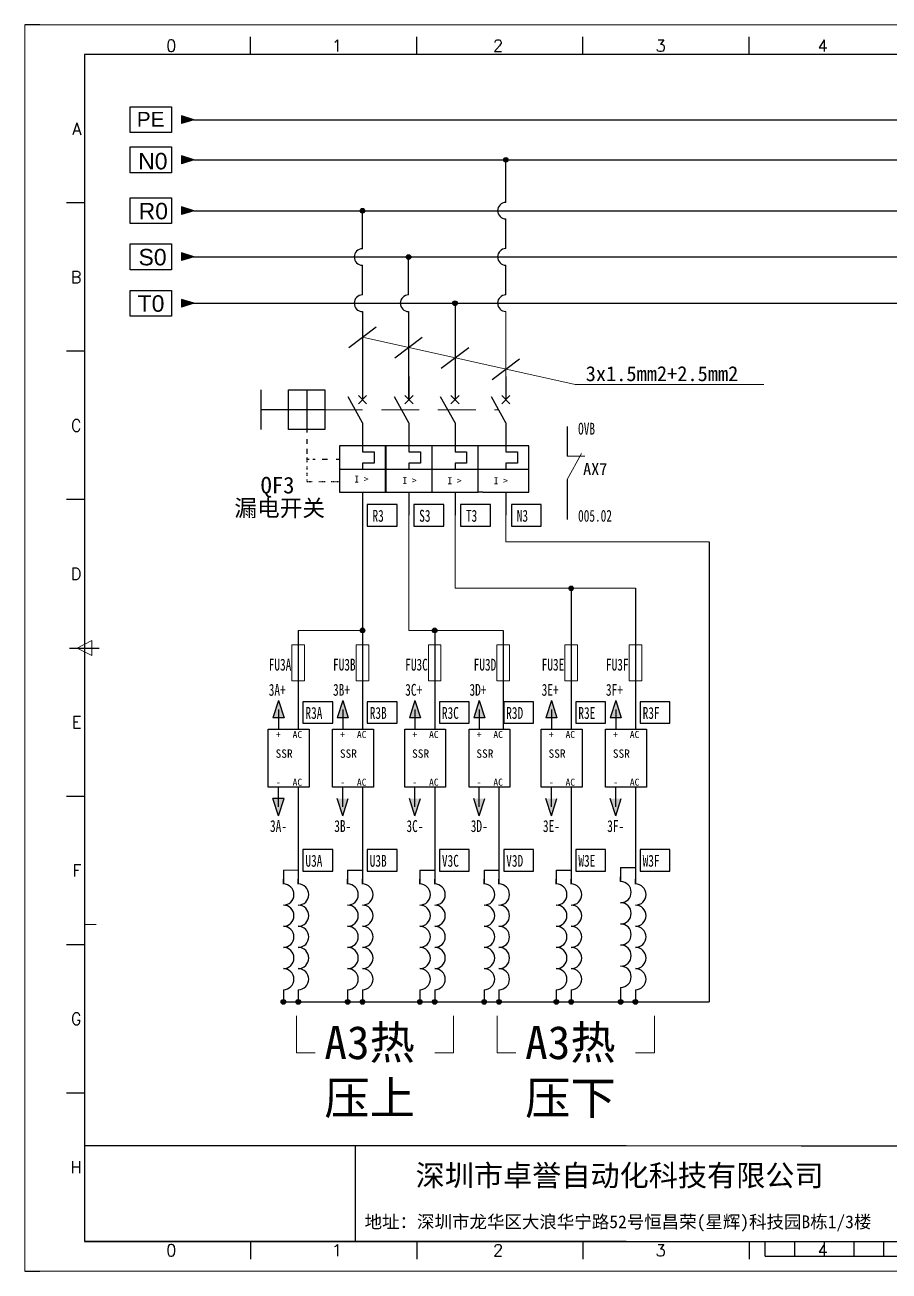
# Model space of a CAD drawing. Extents: x 35123 to 43919, y -4314 to -326.
# Drawn here: x 36271.6 to 36417.2, y -2913.9 to -2703.9 of the extents above; entities that cross this region are included whole.
import ezdxf
from ezdxf.enums import TextEntityAlignment as Align

# ---------------------------------------------------------------- set-up
doc = ezdxf.new("R2010")
doc.units = 0
doc.header["$MEASUREMENT"] = 0
for name, pattern in [('ACANSTGL', [0.11811, 0.07874, -0.03937]), ('ACISOWELD', [3, 2, -1]), ('DASHED2', [9.525, 6.35, -3.175])]:
    doc.linetypes.add(name, pattern=pattern)
for name, color, linetype in [('AE_BOR', 1, 'Continuous'), ('MISC', 2, 'Continuous'), ('SYMS', 7, 'Continuous'), ('细实线层', 7, 'Continuous')]:
    doc.layers.add(name, color=color, linetype=linetype)
doc.styles.add('WD', font='romans.shx', dxfattribs={"bigfont": 'gbcbig.shx'})
doc.styles.add('WD_IEC', font='ISOCP2.shx', dxfattribs={"width": 0.9, "height": 4, "bigfont": 'gbcbig.shx'})
doc.styles.add('宋', font='SimSun.ttf', dxfattribs={"width": 0.7})
doc.styles.add('样式 0', font='')
doc.styles.add('样式 8', font='arial.ttf')
doc.styles.get('样式 0').set_extended_font_data('KaiTi_GB2312')

# ---------------------------------------------------------------- blocks, each defined once
blk = doc.blocks.new('gb_a2_a')
for p, q in [((584, 410), (25, 410)), ((25, 410), (25, 10)), ((25, 10), (584, 10))]:
    blk.add_line(p, q)
at = {"lineweight": 9, "ltscale": 0.1}
blk.add_line((25, 116.86), (29, 116.86), dxfattribs=at)
at = {"layer": 'AE_BOR', "lineweight": 30}
for p, q in [((10, 420), (4.93, 420)), ((4.93, 0), (10, 0))]:
    blk.add_line(p, q, dxfattribs=at)
at = {"layer": 'AE_BOR', "color": 1, "lineweight": 15}
for p, q in [((4.93, 420), (598.93, 420)), ((4.93, 0), (4.93, 420)), ((22.5, 210), (27.5, 212.5)), ((27.5, 207.5), (22.5, 210)), ((27.5, 212.5), (27.5, 207.5)), ((598.93, 0), (4.93, 0))]:
    blk.add_line(p, q, dxfattribs=at)
at = {"layer": 'AE_BOR'}
for p, q in [((81, 410), (81, 416)), ((137, 410), (137, 416)), ((193, 410), (193, 416)), ((249, 410), (249, 416)), ((25, 360), (19, 360)), ((25, 310), (19, 310)), ((25, 260), (19, 260)), ((25, 160), (19, 160)), ((25, 110), (19, 110)), ((25, 60), (19, 60)), ((81, 10), (81, 4)), ((137, 10), (137, 4)), ((193, 10), (193, 4)), ((249, 10), (249, 4))]:
    blk.add_line(p, q, dxfattribs=at)
at = {"layer": 'AE_BOR', "color": 2, "lineweight": 30}
for p, q in [((20, 210), (30, 210)), ((254.5, 5), (254.5, 10)), ((264.5, 5), (264.5, 10)), ((274.5, 5), (274.5, 10)), ((284.5, 5), (284.5, 10)), ((294.5, 5), (294.5, 10)), ((254.5, 5), (354.5, 5))]:
    blk.add_line(p, q, dxfattribs=at)
at = {"layer": 'AE_BOR', "style": 'WD'}
for s, p in [('0', (54.27, 411)), ('1', (110.12, 411)), ('2', (164.42, 411)), ('3', (219.22, 411)), ('4', (273.82, 411)), ('0', (54.27, 5)), ('1', (110.12, 5)), ('2', (164.42, 5)), ('3', (219.22, 5)), ('4', (273.82, 5))]:
    blk.add_text(s, height=4, dxfattribs=at).set_placement(p, align=Align.CENTER)
for s, p in [('A', (24, 385)), ('B', (24, 335)), ('C', (24, 285)), ('D', (24, 235)), ('E', (24, 185)), ('F', (24, 135)), ('G', (24, 85)), ('H', (24, 35))]:
    blk.add_text(s, height=4, dxfattribs=at).set_placement(p, align=Align.MIDDLE_RIGHT)
blk = doc.blocks.new('VCB11THI')
for p, q in [((0, 7.5), (0, 2.5)), ((0, -2.5), (-3.12, 3.12)), ((-0.88, 3.38), (0.88, 1.62)), ((-0.88, 1.62), (0.88, 3.38)), ((0, -2.5), (0, -8.75)), ((0, -8.75), (2.5, -8.75)), ((2.5, -8.75), (2.5, -11.25)), ((-5, -12.5), (5, -12.5)), ((0, -11.25), (0, -12.5)), ((2.5, -11.25), (0, -11.25)), ((0, -17.5), (0, -22.5))]:
    blk.add_line(p, q)
blk.add_lwpolyline([(-5, -7.5), (-5, -17.5), (5, -17.5), (5, -7.5)], close=True)
at = {"style": 'WD_IEC'}
for tag, p in [('INST', (-8, 5.25)), ('LOC', (-8, 1.75)), ('TAG1', (-8, -1.75)), ('RATING1', (-8, -6.35)), ('DESC1', (-8, -14.35)), ('DESC2', (-8, -17.85)), ('DESC3', (-8, -21.35))]:
    blk.add_attdef(tag, text='', height=2.5, dxfattribs=at).set_placement(p, align=Align.RIGHT)
blk.add_attdef('TERM01', text='', height=2, rotation=90, dxfattribs=at).set_placement((-1, 7.5), align=Align.RIGHT)
at = {"style": 'WD_IEC', "flags": 1}
for tag, p, height in [('X2TERM01', (0, 7.5), 0.32), ('MFG', (2.75, 6.5), 1.5), ('CAT', (2.75, 4), 1.5), ('X4LINK', (-2, 0), 0.32), ('X1LINK', (-0.5, 0), 0.32), ('CONTACT', (-5, -7.5), 1), ('COMMON', (-3.75, -8.75), 1), ('ASSYCODE', (1, -19), 1), ('FAMILY', (1, -20.5), 1), ('CATDESC', (1, -22), 1), ('X8TERM02', (0, -22.5), 0.32)]:
    blk.add_attdef(tag, p, '', height=height, dxfattribs=at)
at = {"lineweight": 15, "style": 'WD_IEC'}
blk.add_attdef('XREF', text='', height=2.5, dxfattribs=at).set_placement((-8, -10.35), align=Align.RIGHT)
at = {"style": 'WD_IEC'}
blk.add_attdef('TERM02', (-1, -22.5), '', height=2, rotation=90, dxfattribs=at)
at = {"linetype": 'Continuous', "style": 'WD_IEC'}
blk.add_attdef('T', text='', height=2.5, dxfattribs=at).set_placement((0, -15), align=Align.MIDDLE_CENTER)
blk = doc.blocks.new('VCB21THI')
for p, q in [((0, 7.5), (0, 2.5)), ((0, -2.5), (-3.12, 3.12)), ((-0.88, 3.38), (0.88, 1.62)), ((-0.88, 1.62), (0.88, 3.38)), ((0, -2.5), (0, -8.75)), ((0, -8.75), (2.5, -8.75)), ((2.5, -8.75), (2.5, -11.25)), ((-5, -12.5), (5, -12.5)), ((0, -11.25), (0, -12.5)), ((2.5, -11.25), (0, -11.25)), ((0, -17.5), (0, -22.5))]:
    blk.add_line(p, q)
blk.add_lwpolyline([(-5, -7.5), (-5, -17.5), (5, -17.5), (5, -7.5)], close=True)
at = {"style": 'WD_IEC'}
for tag, p in [('INST', (-8, 5.25)), ('LOC', (-8, 1.75)), ('TAG2', (-8, -1.75)), ('RATING1', (-8, -6.35)), ('DESC1', (-8, -14.35)), ('DESC2', (-8, -17.85)), ('DESC3', (-8, -21.35))]:
    blk.add_attdef(tag, text='', height=2.5, dxfattribs=at).set_placement(p, align=Align.RIGHT)
blk.add_attdef('TERM01', text='', height=2, rotation=90, dxfattribs=at).set_placement((-1, 7.5), align=Align.RIGHT)
at = {"style": 'WD_IEC', "flags": 1}
for tag, p, height in [('X2TERM01', (0, 7.5), 0.32), ('X4LINK', (-2, 0), 0.32), ('X1LINK', (-0.5, 0), 0.32), ('CONTACT', (-5, -7.5), 1), ('COMMON', (-3.75, -8.75), 1), ('FAMILY', (1, -20.5), 1), ('X8TERM02', (0, -22.5), 0.32)]:
    blk.add_attdef(tag, p, '', height=height, dxfattribs=at)
at = {"lineweight": 15, "style": 'WD_IEC'}
blk.add_attdef('XREF', text='', height=2.5, dxfattribs=at).set_placement((-8, -10.35), align=Align.RIGHT)
at = {"style": 'WD_IEC'}
blk.add_attdef('TERM02', (-1, -22.5), '', height=2, rotation=90, dxfattribs=at)
at = {"linetype": 'Continuous', "style": 'WD_IEC'}
blk.add_attdef('T', text='', height=2.5, dxfattribs=at).set_placement((0, -15), align=Align.MIDDLE_CENTER)
blk = doc.blocks.new('WDDOT')
blk.add_hatch(color=256).paths.add_polyline_path([(0.5, 0, 1), (-0.5, 0, 1)])
blk.add_circle((0, 0), 0.5)

msp = doc.modelspace()

# ---------------------------------------------------------------- hatches: boundary and pattern name
for points in [[(36299.996, -2726.613), (36297.953, -2725.958), (36297.953, -2727.267)], [(36299.996, -2735.178), (36297.953, -2734.524), (36297.953, -2735.833)], [(36299.996, -2742.94), (36297.953, -2742.286), (36297.953, -2743.595)], [(36299.996, -2750.775), (36297.953, -2750.12), (36297.953, -2751.43)], [(36314.287, -2817.694), (36315.222, -2820.612), (36313.352, -2820.612)], [(36325.121, -2817.694), (36326.057, -2820.612), (36324.186, -2820.612)], [(36337.287, -2817.694), (36338.222, -2820.612), (36336.352, -2820.612)], [(36348.121, -2817.694), (36349.057, -2820.612), (36347.186, -2820.612)], [(36360.287, -2817.694), (36361.222, -2820.612), (36359.352, -2820.612)], [(36371.121, -2817.694), (36372.057, -2820.612), (36370.186, -2820.612)], [(36314.287, -2837.163), (36315.222, -2834.245), (36313.352, -2834.245)], [(36325.121, -2837.163), (36326.057, -2834.245), (36324.186, -2834.245)], [(36337.287, -2837.163), (36338.222, -2834.245), (36336.352, -2834.245)], [(36348.121, -2837.163), (36349.057, -2834.245), (36347.186, -2834.245)], [(36360.287, -2837.163), (36361.222, -2834.245), (36359.352, -2834.245)], [(36371.121, -2837.163), (36372.057, -2834.245), (36370.186, -2834.245)]]:
    msp.add_hatch(color=0).paths.add_polyline_path(points)
h = msp.add_hatch(color=0)
edge = h.paths.add_edge_path()
edge.add_arc((36352.607, -2726.606), 0.389, 0, 360)
h = msp.add_hatch(color=0)
edge = h.paths.add_edge_path()
edge.add_arc((36328.445, -2735.178), 0.389, 0, 360)
h = msp.add_hatch(color=0)
edge = h.paths.add_edge_path()
edge.add_arc((36336.207, -2742.975), 0.389, 0, 360)
h = msp.add_hatch(color=0)
edge = h.paths.add_edge_path()
edge.add_arc((36344.041, -2750.771), 0.389, 0, 360)
h = msp.add_hatch(color=0)
edge = h.paths.add_edge_path()
edge.add_arc((36363.61, -2798.813), 0.389, 0, 360)
h = msp.add_hatch(color=0)
edge = h.paths.add_edge_path()
edge.add_arc((36328.445, -2805.908), 0.389, 0, 360)
h = msp.add_hatch(color=0)
edge = h.paths.add_edge_path()
edge.add_arc((36340.612, -2805.909), 0.389, 0, 360)
h = msp.add_hatch(color=0)
edge = h.paths.add_edge_path()
edge.add_arc((36315.11, -2868.508), 0.389, 0, 360)
h = msp.add_hatch(color=0)
edge = h.paths.add_edge_path()
edge.add_arc((36317.61, -2868.508), 0.389, 0, 360)
h = msp.add_hatch(color=0)
edge = h.paths.add_edge_path()
edge.add_arc((36325.945, -2868.508), 0.389, 0, 360)
h = msp.add_hatch(color=0)
edge = h.paths.add_edge_path()
edge.add_arc((36328.445, -2868.508), 0.389, 0, 360)
h = msp.add_hatch(color=0)
edge = h.paths.add_edge_path()
edge.add_arc((36338.11, -2868.508), 0.389, 0, 360)
h = msp.add_hatch(color=0)
edge = h.paths.add_edge_path()
edge.add_arc((36340.61, -2868.508), 0.389, 0, 360)
h = msp.add_hatch(color=0)
edge = h.paths.add_edge_path()
edge.add_arc((36348.945, -2868.508), 0.389, 0, 360)
h = msp.add_hatch(color=0)
edge = h.paths.add_edge_path()
edge.add_arc((36351.445, -2868.508), 0.389, 0, 360)
h = msp.add_hatch(color=0)
edge = h.paths.add_edge_path()
edge.add_arc((36361.11, -2868.508), 0.389, 0, 360)
h = msp.add_hatch(color=0)
edge = h.paths.add_edge_path()
edge.add_arc((36363.61, -2868.508), 0.389, 0, 360)
h = msp.add_hatch(color=0)
edge = h.paths.add_edge_path()
edge.add_arc((36371.945, -2868.508), 0.389, 0, 360)
h = msp.add_hatch(color=0)
edge = h.paths.add_edge_path()
edge.add_arc((36374.445, -2868.508), 0.389, 0, 360)
at = {"layer": 'MISC'}
msp.add_hatch(color=0, dxfattribs=at).paths.add_polyline_path([(36299.996, -2719.848), (36297.953, -2719.193), (36297.953, -2720.503)])

# ---------------------------------------------------------------- linework, layer by layer
at = {"color": 0}
for p, q in [((36299.996, -2726.613), (36297.953, -2725.958)), ((36297.953, -2725.958), (36297.953, -2727.267)), ((36299.996, -2726.613), (36297.953, -2727.267)), ((36299.996, -2726.613), (36538.313, -2726.613)), ((36352.607, -2733.778), (36352.607, -2726.606)), ((36299.996, -2735.178), (36297.953, -2734.524)), ((36297.953, -2734.524), (36297.953, -2735.833)), ((36299.996, -2735.178), (36297.953, -2735.833)), ((36299.996, -2735.178), (36538.313, -2735.178)), ((36328.445, -2741.58), (36328.445, -2735.178)), ((36352.607, -2741.574), (36352.607, -2736.566)), ((36299.996, -2742.94), (36297.953, -2742.286)), ((36297.953, -2742.286), (36297.953, -2743.595)), ((36299.996, -2742.94), (36297.953, -2743.595)), ((36299.889, -2742.975), (36538.313, -2742.975)), ((36328.445, -2749.377), (36328.445, -2744.369)), ((36336.207, -2749.377), (36336.207, -2742.975)), ((36352.607, -2749.37), (36352.607, -2744.362)), ((36299.996, -2750.775), (36297.953, -2750.12)), ((36297.953, -2750.12), (36297.953, -2751.43)), ((36299.996, -2750.775), (36297.953, -2751.43)), ((36299.983, -2750.771), (36538.313, -2750.771)), ((36344.041, -2750.771), (36344.041, -2767.014)), ((36328.445, -2752.165), (36328.445, -2767.014)), ((36336.207, -2752.165), (36336.207, -2767.014)), ((36352.607, -2763.116), (36352.607, -2767.014)), ((36311.323, -2765.352), (36311.323, -2772.075)), ((36319.048, -2765.391), (36319.048, -2772.036)), ((36352.607, -2770.912), (36350.171, -2766.527)), ((36351.918, -2766.325), (36353.296, -2767.703)), ((36351.918, -2767.703), (36353.296, -2766.325)), ((36322.118, -2768.714), (36311.323, -2768.714)), ((36352.607, -2770.912), (36352.607, -2775.785)), ((36362.943, -2771.535), (36362.943, -2776.56)), ((36319.048, -2772.036), (36319.048, -2772.562)), ((36319.048, -2773.653), (36319.048, -2774.472)), ((36319.048, -2775.291), (36319.048, -2776.155)), ((36348.709, -2774.81), (36347.94, -2774.81)), ((36356.505, -2774.81), (36348.709, -2774.81)), ((36352.607, -2775.785), (36354.556, -2775.785)), ((36354.556, -2775.785), (36354.556, -2777.734)), ((36356.505, -2782.606), (36356.505, -2774.81)), ((36319.048, -2776.746), (36319.048, -2777.066)), ((36319.048, -2777.066), (36319.443, -2777.066)), ((36320.08, -2777.066), (36320.49, -2777.066)), ((36321.628, -2777.066), (36322.539, -2777.066)), ((36323.996, -2777.066), (36324.551, -2777.066)), ((36352.607, -2777.734), (36352.607, -2778.708)), ((36354.556, -2777.734), (36352.607, -2777.734)), ((36347.94, -2778.708), (36356.505, -2778.708)), ((36362.942, -2780.458), (36362.943, -2787.189)), ((36328.445, -2782.613), (36328.445, -2822.541)), ((36348.709, -2782.606), (36347.94, -2782.606)), ((36348.709, -2782.606), (36356.505, -2782.606)), ((36352.607, -2782.606), (36352.607, -2786.505)), ((36386.858, -2790.98), (36386.858, -2868.508)), ((36363.61, -2798.813), (36363.61, -2822.541)), ((36374.445, -2798.814), (36374.445, -2822.541)), ((36317.61, -2805.908), (36317.61, -2822.541)), ((36340.612, -2805.909), (36340.61, -2822.541)), ((36352.148, -2805.909), (36352.147, -2822.541)), ((36314.287, -2817.694), (36313.352, -2820.612)), ((36314.287, -2817.694), (36315.222, -2820.612)), ((36325.121, -2817.694), (36324.186, -2820.612)), ((36325.121, -2817.694), (36326.057, -2820.612)), ((36337.287, -2817.694), (36336.352, -2820.612)), ((36337.287, -2817.694), (36338.222, -2820.612)), ((36348.121, -2817.694), (36347.186, -2820.612)), ((36348.121, -2817.694), (36349.057, -2820.612)), ((36360.287, -2817.694), (36359.352, -2820.612)), ((36360.287, -2817.694), (36361.222, -2820.612)), ((36371.121, -2817.694), (36370.186, -2820.612)), ((36371.121, -2817.694), (36372.057, -2820.612)), ((36314.287, -2819.248), (36314.287, -2822.541)), ((36325.121, -2819.248), (36325.121, -2822.541)), ((36337.287, -2819.248), (36337.287, -2822.541)), ((36348.121, -2819.248), (36348.121, -2822.541)), ((36360.287, -2819.248), (36360.287, -2822.541)), ((36371.121, -2819.248), (36371.121, -2822.541)), ((36315.222, -2820.612), (36313.352, -2820.612)), ((36326.057, -2820.612), (36324.186, -2820.612)), ((36338.222, -2820.612), (36336.352, -2820.612)), ((36349.057, -2820.612), (36347.186, -2820.612)), ((36361.222, -2820.612), (36359.352, -2820.612)), ((36372.057, -2820.612), (36370.186, -2820.612)), ((36314.287, -2835.608), (36314.287, -2832.316)), ((36317.61, -2832.316), (36317.61, -2848.64)), ((36325.121, -2835.608), (36325.121, -2832.316)), ((36328.445, -2832.316), (36328.445, -2848.64)), ((36337.287, -2835.608), (36337.287, -2832.316)), ((36340.61, -2832.316), (36340.61, -2848.64)), ((36348.121, -2835.608), (36348.121, -2832.316)), ((36351.445, -2832.316), (36351.445, -2848.64)), ((36360.287, -2835.608), (36360.287, -2832.316)), ((36363.61, -2832.316), (36363.61, -2848.64)), ((36371.121, -2835.608), (36371.121, -2832.316)), ((36374.445, -2832.316), (36374.445, -2848.64)), ((36314.287, -2837.163), (36313.352, -2834.245)), ((36315.222, -2834.245), (36313.352, -2834.245)), ((36314.287, -2837.163), (36315.222, -2834.245)), ((36325.121, -2837.163), (36324.186, -2834.245)), ((36325.121, -2837.163), (36326.057, -2834.245)), ((36337.287, -2837.163), (36336.352, -2834.245)), ((36337.287, -2837.163), (36338.222, -2834.245)), ((36348.121, -2837.163), (36347.186, -2834.245)), ((36348.121, -2837.163), (36349.057, -2834.245)), ((36360.287, -2837.163), (36359.352, -2834.245)), ((36360.287, -2837.163), (36361.222, -2834.245)), ((36371.121, -2837.163), (36370.186, -2834.245)), ((36371.121, -2837.163), (36372.057, -2834.245)), ((36315.11, -2846.285), (36315.11, -2848.64)), ((36325.945, -2846.285), (36325.945, -2848.64)), ((36338.11, -2846.285), (36338.11, -2848.64)), ((36348.945, -2846.285), (36348.945, -2848.64)), ((36361.11, -2846.285), (36361.11, -2848.64)), ((36371.945, -2845.884), (36371.945, -2848.238)), ((36371.945, -2848.238), (36371.945, -2847.435)), ((36315.11, -2848.64), (36315.11, -2847.837)), ((36317.61, -2848.64), (36317.61, -2847.837)), ((36325.945, -2848.64), (36325.945, -2847.837)), ((36328.445, -2848.64), (36328.445, -2847.837)), ((36338.11, -2848.64), (36338.11, -2847.837)), ((36340.61, -2848.64), (36340.61, -2847.837)), ((36348.945, -2848.64), (36348.945, -2847.837)), ((36351.445, -2848.64), (36351.445, -2847.837)), ((36361.11, -2848.64), (36361.11, -2847.837)), ((36363.61, -2848.64), (36363.61, -2847.837)), ((36374.445, -2848.64), (36374.445, -2847.837)), ((36315.11, -2866.456), (36315.11, -2868.508)), ((36315.11, -2866.456), (36315.11, -2868.508)), ((36317.61, -2866.456), (36317.61, -2868.508)), ((36317.61, -2866.456), (36317.61, -2868.508)), ((36325.945, -2866.456), (36325.945, -2868.508)), ((36325.945, -2866.456), (36325.945, -2868.508)), ((36328.445, -2866.456), (36328.445, -2868.508)), ((36328.445, -2866.456), (36328.445, -2868.508)), ((36338.11, -2866.456), (36338.11, -2868.508)), ((36338.11, -2866.456), (36338.11, -2868.508)), ((36340.61, -2866.456), (36340.61, -2868.508)), ((36340.61, -2866.456), (36340.61, -2868.508)), ((36348.945, -2866.456), (36348.945, -2868.508)), ((36348.945, -2866.456), (36348.945, -2868.508)), ((36351.445, -2866.456), (36351.445, -2868.508)), ((36351.445, -2866.456), (36351.445, -2868.508)), ((36361.11, -2866.456), (36361.11, -2868.508)), ((36361.11, -2866.456), (36361.11, -2868.508)), ((36363.61, -2866.456), (36363.61, -2868.508)), ((36363.61, -2866.456), (36363.61, -2868.508)), ((36371.945, -2866.054), (36371.945, -2868.107)), ((36371.945, -2866.054), (36371.945, -2868.508)), ((36374.445, -2866.456), (36374.445, -2868.508)), ((36374.445, -2866.456), (36374.445, -2868.508)), ((36315.11, -2868.508), (36386.858, -2868.508))]:
    msp.add_line(p, q, dxfattribs=at)
at = {"color": 0, "lineweight": 0}
for p, q in [((36352.607, -2752.159), (36352.607, -2767.014)), ((36362.942, -2780.458), (36365.379, -2776.073)), ((36362.943, -2776.56), (36365.911, -2776.56)), ((36336.28, -2782.606), (36336.28, -2805.908)), ((36344.041, -2782.606), (36344.041, -2798.811)), ((36352.607, -2782.606), (36352.607, -2790.98)), ((36352.607, -2790.98), (36386.858, -2790.98)), ((36344.041, -2798.811), (36374.445, -2798.814)), ((36328.445, -2805.908), (36317.61, -2805.908)), ((36336.28, -2805.908), (36352.148, -2805.912)), ((36317.295, -2870.87), (36317.295, -2877.111)), ((36343.797, -2870.87), (36343.797, -2877.111)), ((36351.13, -2870.87), (36351.13, -2877.111)), ((36377.632, -2870.87), (36377.632, -2877.111)), ((36317.295, -2877.111), (36320.473, -2877.111)), ((36340.619, -2877.111), (36343.797, -2877.111)), ((36351.13, -2877.111), (36354.308, -2877.111)), ((36374.454, -2877.111), (36377.632, -2877.111))]:
    msp.add_line(p, q, dxfattribs=at)
at = {"color": 0, "linetype": 'DASHED2', "lineweight": 0}
msp.add_line((36322.118, -2768.714), (36351.386, -2768.714), dxfattribs=at)
at = {"color": 0, "linetype": 'ACANSTGL'}
for p, q in [((36319.048, -2777.066), (36319.048, -2777.611)), ((36319.048, -2778.293), (36319.048, -2778.884)), ((36319.048, -2778.293), (36319.048, -2778.884)), ((36319.048, -2779.339), (36319.048, -2779.885)), ((36319.048, -2779.339), (36319.048, -2779.885)), ((36319.048, -2780.476), (36319.048, -2780.812)), ((36319.048, -2780.476), (36319.048, -2780.812)), ((36319.048, -2780.812), (36320.041, -2780.812)), ((36319.048, -2780.812), (36320.041, -2780.812)), ((36321.058, -2780.812), (36322.168, -2780.812)), ((36323.185, -2780.812), (36324.529, -2780.812))]:
    msp.add_line(p, q, dxfattribs=at)
at = {"ltscale": 2}
for p, q in [((36372.89, -2892.785), (36281.585, -2892.785)), ((36402.351, -2892.785), (36561.085, -2892.785)), ((36372.89, -2908.87), (36281.585, -2908.87))]:
    msp.add_line(p, q, dxfattribs=at)
for p, q in [((36327.237, -2892.785), (36327.237, -2908.87)), ((36402.351, -2908.87), (36462.301, -2908.87))]:
    msp.add_line(p, q)
at = {"lineweight": 9, "ltscale": 0.1}
for p, q in [((36372.89, -2892.785), (36402.351, -2892.785)), ((36372.89, -2908.87), (36402.351, -2908.87)), ((36400.994, -2908.87), (36400.994, -2908.87)), ((36400.994, -2908.87), (36400.994, -2908.87))]:
    msp.add_line(p, q, dxfattribs=at)
at = {"color": 0, "lineweight": -3}
for points in [[(36289.287, -2717.672), (36296.228, -2717.672), (36296.228, -2722.024), (36289.287, -2722.024)], [(36289.287, -2724.436), (36296.228, -2724.436), (36296.228, -2728.789), (36289.287, -2728.789)], [(36289.287, -2733.002), (36296.228, -2733.002), (36296.228, -2737.355), (36289.287, -2737.355)], [(36289.287, -2740.764), (36296.228, -2740.764), (36296.228, -2745.117), (36289.287, -2745.117)], [(36289.287, -2748.599), (36296.228, -2748.599), (36296.228, -2752.951), (36289.287, -2752.951)]]:
    msp.add_lwpolyline(points, close=True, dxfattribs=at)
at = {"color": 0}
for points in [[(36315.978, -2765.391), (36322.118, -2765.391), (36322.118, -2772.036), (36315.978, -2772.036)], [(36312.564, -2822.541), (36319.457, -2822.541), (36319.457, -2832.316), (36312.564, -2832.316)], [(36323.398, -2822.541), (36330.292, -2822.541), (36330.292, -2832.316), (36323.398, -2832.316)], [(36335.564, -2822.541), (36342.457, -2822.541), (36342.457, -2832.316), (36335.564, -2832.316)], [(36346.398, -2822.541), (36353.292, -2822.541), (36353.292, -2832.316), (36346.398, -2832.316)], [(36358.564, -2822.541), (36365.457, -2822.541), (36365.457, -2832.316), (36358.564, -2832.316)], [(36369.398, -2822.541), (36376.292, -2822.541), (36376.292, -2832.316), (36369.398, -2832.316)]]:
    msp.add_lwpolyline(points, close=True, dxfattribs=at)
at = {"color": 0, "ltscale": 2}
for points in [[(36334.26, -2784.711), (36329.238, -2784.711), (36329.238, -2788.316), (36334.26, -2788.316)], [(36342.135, -2784.71), (36337.113, -2784.71), (36337.113, -2788.315), (36342.135, -2788.315)], [(36350.009, -2784.709), (36344.987, -2784.709), (36344.987, -2788.313), (36350.009, -2788.313)], [(36358.575, -2784.709), (36353.553, -2784.709), (36353.553, -2788.313), (36358.575, -2788.313)], [(36323.426, -2817.932), (36318.403, -2817.932), (36318.403, -2821.536), (36323.426, -2821.536)], [(36334.26, -2817.932), (36329.238, -2817.932), (36329.238, -2821.536), (36334.26, -2821.536)], [(36346.426, -2817.932), (36341.403, -2817.932), (36341.403, -2821.536), (36346.426, -2821.536)], [(36357.26, -2817.932), (36352.238, -2817.932), (36352.238, -2821.536), (36357.26, -2821.536)], [(36369.426, -2817.932), (36364.403, -2817.932), (36364.403, -2821.536), (36369.426, -2821.536)], [(36380.26, -2817.932), (36375.238, -2817.932), (36375.238, -2821.536), (36380.26, -2821.536)], [(36323.426, -2842.847), (36318.403, -2842.847), (36318.403, -2846.452), (36323.426, -2846.452)], [(36334.26, -2842.847), (36329.238, -2842.847), (36329.238, -2846.452), (36334.26, -2846.452)], [(36346.426, -2842.847), (36341.403, -2842.847), (36341.403, -2846.452), (36346.426, -2846.452)], [(36357.26, -2842.847), (36352.238, -2842.847), (36352.238, -2846.452), (36357.26, -2846.452)], [(36369.426, -2842.847), (36364.403, -2842.847), (36364.403, -2846.452), (36369.426, -2846.452)], [(36380.26, -2842.847), (36375.238, -2842.847), (36375.238, -2846.452), (36380.26, -2846.452)]]:
    msp.add_lwpolyline(points, close=True, dxfattribs=at)
at = {"color": 0}
for centre in [(36352.607, -2726.606), (36328.445, -2735.178), (36336.207, -2742.975), (36344.041, -2750.771), (36363.61, -2798.813), (36328.445, -2805.908), (36340.612, -2805.909), (36315.11, -2868.508), (36317.61, -2868.508), (36325.945, -2868.508), (36328.445, -2868.508), (36338.11, -2868.508), (36340.61, -2868.508), (36348.945, -2868.508), (36351.445, -2868.508), (36361.11, -2868.508), (36363.61, -2868.508), (36371.945, -2868.508), (36374.445, -2868.508)]:
    msp.add_circle(centre, 0.389, dxfattribs=at)
at = {"color": 0, "ltscale": 2}
for centre in [(36352.607, -2735.172), (36328.445, -2742.975), (36352.607, -2742.968), (36328.445, -2750.771), (36336.207, -2750.771), (36352.607, -2750.764)]:
    msp.add_arc(centre, 1.394, 90, 270, dxfattribs=at)
at = {"color": 0}
for centre in [(36315.11, -2850.421), (36317.61, -2850.421), (36325.945, -2850.421), (36328.445, -2850.421), (36338.11, -2850.421), (36340.61, -2850.421), (36348.945, -2850.421), (36351.445, -2850.421), (36361.11, -2850.421), (36363.61, -2850.421), (36371.945, -2850.02), (36374.445, -2850.421), (36315.11, -2853.984), (36317.61, -2853.984), (36325.945, -2853.984), (36328.445, -2853.984), (36338.11, -2853.984), (36340.61, -2853.984), (36348.945, -2853.984), (36351.445, -2853.984), (36361.11, -2853.984), (36363.61, -2853.984), (36371.945, -2853.583), (36374.445, -2853.984), (36315.11, -2857.548), (36317.61, -2857.548), (36325.945, -2857.548), (36328.445, -2857.548), (36338.11, -2857.548), (36340.61, -2857.548), (36348.945, -2857.548), (36351.445, -2857.548), (36361.11, -2857.548), (36363.61, -2857.548), (36371.945, -2857.146), (36374.445, -2857.548), (36315.11, -2861.111), (36317.61, -2861.111), (36325.945, -2861.111), (36328.445, -2861.111), (36338.11, -2861.111), (36340.61, -2861.111), (36348.945, -2861.111), (36351.445, -2861.111), (36361.11, -2861.111), (36363.61, -2861.111), (36371.945, -2860.71), (36374.445, -2861.111), (36315.11, -2864.674), (36317.61, -2864.674), (36325.945, -2864.674), (36328.445, -2864.674), (36338.11, -2864.674), (36340.61, -2864.674), (36348.945, -2864.674), (36351.445, -2864.674), (36361.11, -2864.674), (36363.61, -2864.674), (36371.945, -2864.273), (36374.445, -2864.674)]:
    msp.add_arc(centre, 1.782, 270, 90, dxfattribs=at)
at = {"layer": 'MISC', "color": 0}
for p, q in [((36299.996, -2719.848), (36297.953, -2719.193)), ((36297.953, -2719.193), (36297.953, -2720.503)), ((36299.996, -2719.848), (36297.953, -2720.503)), ((36299.996, -2719.848), (36538.313, -2719.848)), ((36325.945, -2846.285), (36328.445, -2846.285)), ((36338.11, -2846.285), (36340.61, -2846.285)), ((36348.945, -2846.285), (36351.445, -2846.285)), ((36361.11, -2846.285), (36363.61, -2846.285)), ((36371.945, -2845.884), (36374.445, -2845.884))]:
    msp.add_line(p, q, dxfattribs=at)
at = {"layer": '细实线层', "color": 0, "linetype": 'ByBlock'}
for p, q in [((36326.134, -2758.223), (36330.756, -2754.757)), ((36333.896, -2759.952), (36338.517, -2756.486)), ((36341.731, -2761.697), (36346.352, -2758.231)), ((36350.296, -2763.605), (36354.918, -2760.139))]:
    msp.add_line(p, q, dxfattribs=at)
at = {"layer": '细实线层', "color": 0, "lineweight": 0}
for p, q in [((36328.445, -2756.49), (36364.314, -2764.479)), ((36364.314, -2764.479), (36396.061, -2764.479)), ((36315.11, -2846.285), (36317.61, -2846.285))]:
    msp.add_line(p, q, dxfattribs=at)
for points in [[(36316.545, -2808.358), (36318.675, -2808.358), (36318.675, -2814.423), (36316.545, -2814.423)], [(36327.38, -2808.358), (36329.51, -2808.358), (36329.51, -2814.423), (36327.38, -2814.423)], [(36339.545, -2808.358), (36341.675, -2808.358), (36341.675, -2814.423), (36339.545, -2814.423)], [(36351.082, -2808.358), (36353.212, -2808.358), (36353.212, -2814.423), (36351.082, -2814.423)], [(36362.545, -2808.358), (36364.675, -2808.358), (36364.675, -2814.423), (36362.545, -2814.423)], [(36373.38, -2808.358), (36375.51, -2808.358), (36375.51, -2814.423), (36373.38, -2814.423)]]:
    msp.add_lwpolyline(points, close=True, dxfattribs=at)

# ---------------------------------------------------------------- block references
at = {"xscale": 0.5, "yscale": 0.5, "zscale": 0.5}
msp.add_blockref('gb_a2_a', (36269.085, -2913.87), dxfattribs=at)
at = {"layer": 'SYMS', "color": 0, "lineweight": -3, "xscale": 0.4949999999989814, "yscale": 0.4949999999998909, "zscale": 0.495}
for p in [(36352.607, -2726.606), (36328.445, -2735.178), (36336.207, -2742.975), (36344.041, -2750.771), (36363.61, -2798.813), (36328.445, -2805.908), (36340.612, -2805.909), (36315.11, -2868.508), (36317.61, -2868.508), (36325.945, -2868.508), (36328.445, -2868.508), (36338.11, -2868.508), (36340.61, -2868.508), (36348.945, -2868.508), (36351.445, -2868.508), (36361.11, -2868.508), (36363.61, -2868.508), (36371.945, -2868.508), (36374.445, -2868.508)]:
    msp.add_blockref('WDDOT', p, dxfattribs=at)
at = {"layer": 'SYMS', "color": 0, "linetype": 'ACISOWELD', "xscale": 0.7796249999992142, "yscale": 0.7796249999992142, "zscale": 0.779624999999994}
for name, p in [('VCB11THI', (36328.445, -2768.969)), ('VCB21THI', (36336.28, -2768.963)), ('VCB21THI', (36344.041, -2768.963))]:
    msp.add_blockref(name, p, dxfattribs=at)

# ---------------------------------------------------------------- texts
at = {"color": 0}
msp.add_text('3x1.5mm2+2.5mm2', height=2.52, dxfattribs=at).set_placement((36366.064, -2763.897))
at = {"color": 0, "char_height": 2.772, "width": 4.96666, "attachment_point": 1, "style": '样式 8'}
for s, insert in [('N0', (36290.632, -2725.439)), ('R0', (36290.715, -2733.854)), ('S0', (36290.697, -2741.618)), ('T0', (36290.548, -2749.432))]:
    msp.add_mtext(s, dxfattribs=dict(at, insert=insert))
at = {"color": 0, "attachment_point": 1}
for s, insert, char_height, width in [('I >', (36327.086, -2779.818), 1.1694, 4.51104), ('I >', (36335.18, -2780.046), 1.1694, 4.51104), ('I >', (36342.765, -2780.098), 1.1694, 4.51104), ('I >', (36350.561, -2780.098), 1.1694, 4.51104), ('+', (36313.858, -2822.853), 1.176, 1.09571), ('AC', (36316.669, -2822.853), 1.176, 1.09571), ('+', (36324.693, -2822.853), 1.176, 1.09571), ('AC', (36327.504, -2822.853), 1.176, 1.09571), ('+', (36336.858, -2822.853), 1.176, 1.09571), ('AC', (36339.669, -2822.853), 1.176, 1.09571), ('+', (36347.693, -2822.853), 1.176, 1.09571), ('AC', (36350.504, -2822.853), 1.176, 1.09571), ('+', (36359.858, -2822.853), 1.176, 1.09571), ('AC', (36362.669, -2822.853), 1.176, 1.09571), ('+', (36370.693, -2822.853), 1.176, 1.09571), ('AC', (36373.504, -2822.853), 1.176, 1.09571), ('SSR', (36313.799, -2825.961), 1.4112, 1.31486), ('SSR', (36324.633, -2825.961), 1.4112, 1.31486), ('SSR', (36336.799, -2825.961), 1.4112, 1.31486), ('SSR', (36347.633, -2825.961), 1.4112, 1.31486), ('SSR', (36359.799, -2825.961), 1.4112, 1.31486), ('SSR', (36370.633, -2825.961), 1.4112, 1.31486), ('-', (36313.858, -2830.896), 1.176, 1.09571), ('AC', (36316.669, -2830.896), 1.176, 1.09571), ('-', (36324.693, -2830.896), 1.176, 1.09571), ('AC', (36327.504, -2830.896), 1.176, 1.09571), ('-', (36336.858, -2830.896), 1.176, 1.09571), ('AC', (36339.669, -2830.896), 1.176, 1.09571), ('-', (36347.693, -2830.896), 1.176, 1.09571), ('AC', (36350.504, -2830.896), 1.176, 1.09571), ('-', (36359.858, -2830.896), 1.176, 1.09571), ('AC', (36362.669, -2830.896), 1.176, 1.09571), ('-', (36370.693, -2830.896), 1.176, 1.09571), ('AC', (36373.504, -2830.896), 1.176, 1.09571)]:
    msp.add_mtext(s, dxfattribs=dict(at, insert=insert, char_height=char_height, width=width))
for s, insert, char_height, width, attachment_point in [('{\\fSimSun|b0|i0|c134|p54;A3热\\P压上}', (36322.012, -2872.556), 5.6, 34.27378, 1), ('{\\fSimSun|b0|i0|c134|p54;A3热\\P压下}', (36355.847, -2872.556), 5.6, 34.27378, 1), ('{\\fSimSun|b0|i0|c134|p2;深圳市卓誉自动化科技有限公司}', (36337.405, -2899.958), 3.6, 80.67766, 7), ('{\\fSimSun|b0|i0|c134|p2;地址：深圳市龙华区大浪华宁路52号恒昌荣(星辉)科技园B栋1/3楼}', (36328.793, -2907.218), 2.16, 89.25675, 7)]:
    msp.add_mtext(s, dxfattribs=dict(insert=insert, char_height=char_height, width=width, attachment_point=attachment_point))
at = {"layer": 'MISC', "color": 0, "attachment_point": 1}
for s, insert, char_height, width, style in [('\\pxqc;PE', (36290.257, -2718.518), 2.5, 4.96666, '样式 8'), ('OVB', (36364.776, -2770.918), 2, 5.01683, '宋'), ('AX7', (36365.626, -2777.714), 2, 5.01683, '样式 0'), ('QF3', (36311.264, -2780.026), 2.8, 5.01683, '样式 0'), ('漏电开关', (36306.847, -2783.883), 2.8, 21.59755, '样式 0'), ('R3', (36330.126, -2785.591), 2, 5.01683, '宋'), ('S3', (36338.001, -2785.589), 2, 5.01683, '宋'), ('T3', (36345.875, -2785.588), 2, 5.01683, '宋'), ('N3', (36354.44, -2785.588), 2, 5.01683, '宋'), ('005.02', (36364.776, -2785.587), 2, 5.01683, '宋'), ('FU3A', (36312.64, -2810.671), 2, 5.01683, '宋'), ('FU3B', (36323.475, -2810.671), 2, 5.01683, '宋'), ('FU3C', (36335.64, -2810.671), 2, 5.01683, '宋'), ('FU3D', (36347.177, -2810.671), 2, 5.01683, '宋'), ('FU3E', (36358.64, -2810.671), 2, 5.01683, '宋'), ('FU3F', (36369.475, -2810.671), 2, 5.01683, '宋'), ('3A+', (36312.64, -2814.916), 2, 5.01683, '宋'), ('3B+', (36323.475, -2814.916), 2, 5.01683, '宋'), ('3C+', (36335.64, -2814.916), 2, 5.01683, '宋'), ('3D+', (36346.475, -2814.916), 2, 5.01683, '宋'), ('3E+', (36358.64, -2814.916), 2, 5.01683, '宋'), ('3F+', (36369.475, -2814.916), 2, 5.01683, '宋'), ('R3A', (36318.827, -2818.811), 2, 5.01683, '宋'), ('R3B', (36329.662, -2818.811), 2, 5.01683, '宋'), ('R3C', (36341.827, -2818.811), 2, 5.01683, '宋'), ('R3D', (36352.662, -2818.811), 2, 5.01683, '宋'), ('R3E', (36364.827, -2818.811), 2, 5.01683, '宋'), ('R3F', (36375.662, -2818.811), 2, 5.01683, '宋'), ('3A-', (36312.856, -2837.876), 2, 5.01683, '宋'), ('3B-', (36323.691, -2837.876), 2, 5.01683, '宋'), ('3C-', (36335.856, -2837.876), 2, 5.01683, '宋'), ('3D-', (36346.691, -2837.876), 2, 5.01683, '宋'), ('3E-', (36358.856, -2837.876), 2, 5.01683, '宋'), ('3F-', (36369.691, -2837.876), 2, 5.01683, '宋'), ('U3A', (36318.827, -2843.726), 2, 5.01683, '宋'), ('U3B', (36329.662, -2843.726), 2, 5.01683, '宋'), ('V3C', (36341.827, -2843.726), 2, 5.01683, '宋'), ('V3D', (36352.662, -2843.726), 2, 5.01683, '宋'), ('W3E', (36364.827, -2843.726), 2, 5.01683, '宋'), ('W3F', (36375.662, -2843.726), 2, 5.01683, '宋')]:
    msp.add_mtext(s, dxfattribs=dict(at, insert=insert, char_height=char_height, width=width, style=style))

doc.saveas('drawing.dxf')
